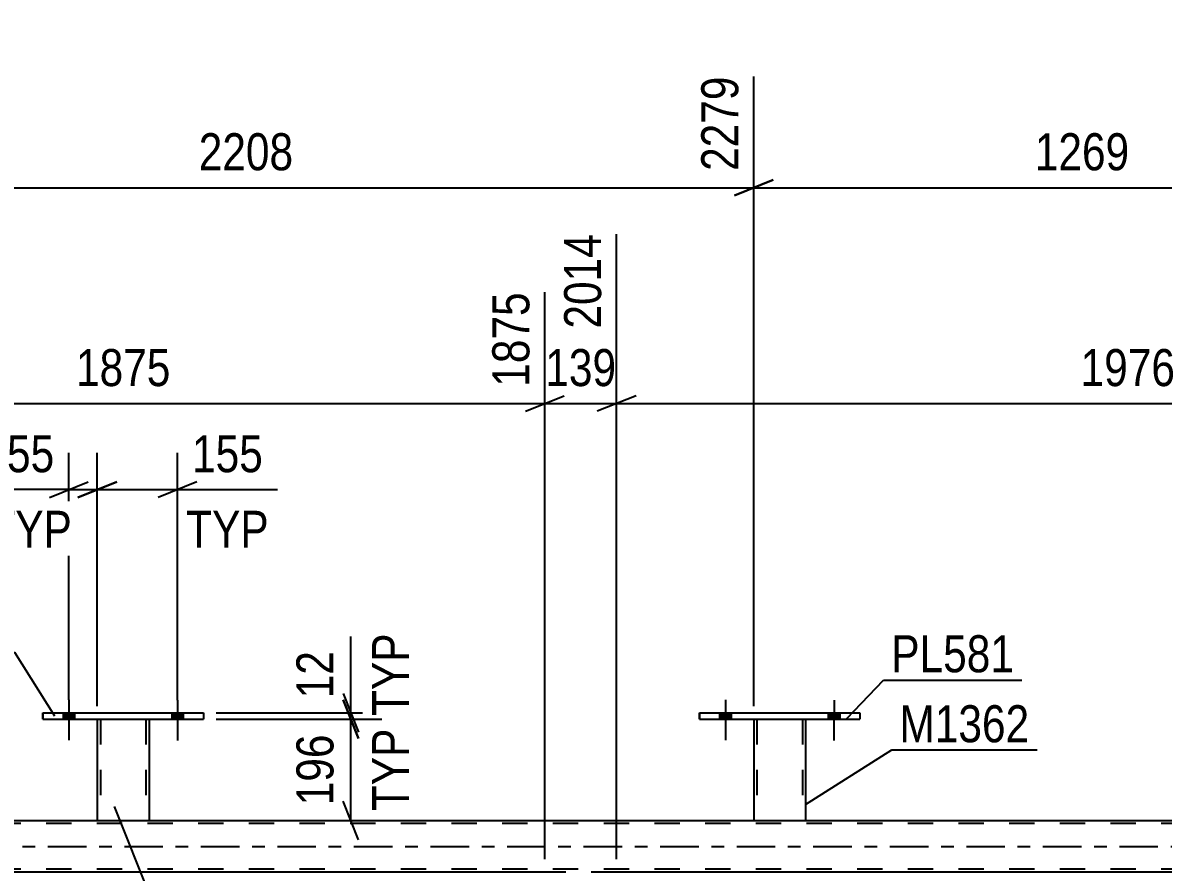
# Model space of a CAD drawing. Header units: millimetres. Extents: x 0 to 841, y 0 to 594.
# Drawn here: x 104 to 192.2, y 441.2 to 506.9 of the extents above; entities that cross this region are included whole.
import ezdxf

# ---------------------------------------------------------------- set-up
doc = ezdxf.new("R2010")
doc.units = ezdxf.units.MM
doc.linetypes.add('DXK_LINE_DOT2', pattern=[3.9198, 1.9599, -1.9599])
doc.linetypes.add('DXK_LINE_DOT3', pattern=[5.9187, 2.979, -0.9799, 0.9799, -0.9799])
doc.styles.add('Arial Narrow', font='ARIALN.TTF', dxfattribs={"height": 0.2})

# ---------------------------------------------------------------- blocks, each defined once
blk = doc.blocks.new('Part-122573297-3767 - 3751')
at = {"color": 2, "linetype": 'Continuous'}
for p, q in [((94.1, 445.2), (785.885, 445.2)), ((144.37, 441.2), (94.1, 441.2)), ((228.978, 441.2), (149.922, 441.2))]:
    blk.add_line(p, q, dxfattribs=at)
at = {"color": 7, "linetype": 'DXK_LINE_DOT2'}
for p, q in [((785.885, 444.96), (94.1, 444.96)), ((785.885, 441.44), (94.1, 441.44)), ((149.922, 441.2), (144.37, 441.2))]:
    blk.add_line(p, q, dxfattribs=at)
at = {"color": 7, "linetype": 'DXK_LINE_DOT3'}
blk.add_line((94.1, 443.2), (785.885, 443.2), dxfattribs=at)
blk = doc.blocks.new('Part-122573297-4107 - 3751')
at = {"color": 2, "linetype": 'Continuous'}
for p, q in [((105.564, 453.043), (105.564, 453.523)), ((105.564, 453.523), (105.564, 453.523)), ((105.564, 453.523), (117.964, 453.52)), ((117.964, 453.52), (117.964, 453.04)), ((105.564, 453.043), (105.564, 453.043)), ((105.564, 453.043), (117.964, 453.04))]:
    blk.add_line(p, q, dxfattribs=at)
at = {"color": 7, "linetype": 'DXK_LINE_DOT2'}
for p, q in [((105.564, 453.523), (105.564, 453.043)), ((105.564, 453.523), (105.564, 453.523)), ((117.964, 453.52), (117.964, 453.04)), ((105.564, 453.043), (105.564, 453.043))]:
    blk.add_line(p, q, dxfattribs=at)
blk = doc.blocks.new('Bolt-122573297-4010 - 3751')
at = {"linetype": 'Continuous'}
for points in [[(107.124, 453.042), (108.004, 453.042), (108.004, 453.522), (107.124, 453.522)], [(115.524, 453.041), (116.404, 453.041), (116.404, 453.521), (115.524, 453.521)]]:
    blk.add_hatch(color=1, dxfattribs=at).paths.add_polyline_path(points)
at = {"color": 1, "linetype": 'Continuous'}
for p, q in [((107.564, 454.522), (107.564, 451.402)), ((115.964, 454.521), (115.964, 451.401)), ((107.124, 453.522), (107.124, 453.042)), ((108.004, 453.522), (108.004, 453.042)), ((115.524, 453.521), (115.524, 453.041)), ((116.404, 453.521), (116.404, 453.041))]:
    blk.add_line(p, q, dxfattribs=at)
blk = doc.blocks.new('Bolt-122573297-4011 - 3751')
at = {"linetype": 'Continuous'}
for points in [[(107.124, 453.042), (108.004, 453.042), (108.004, 453.522), (107.124, 453.522)], [(115.524, 453.041), (116.404, 453.041), (116.404, 453.521), (115.524, 453.521)]]:
    blk.add_hatch(color=1, dxfattribs=at).paths.add_polyline_path(points)
at = {"color": 1, "linetype": 'Continuous'}
for p, q in [((107.564, 454.522), (107.564, 451.402)), ((115.964, 454.521), (115.964, 451.401)), ((107.124, 453.522), (107.124, 453.042)), ((108.004, 453.522), (108.004, 453.042)), ((115.524, 453.521), (115.524, 453.041)), ((116.404, 453.521), (116.404, 453.041))]:
    blk.add_line(p, q, dxfattribs=at)
blk = doc.blocks.new('Bolt-122573297-4012 - 3751')
at = {"linetype": 'Continuous'}
for points in [[(157.886, 453.042), (158.766, 453.042), (158.766, 453.522), (157.886, 453.522)], [(166.286, 453.041), (167.166, 453.041), (167.166, 453.521), (166.286, 453.521)]]:
    blk.add_hatch(color=1, dxfattribs=at).paths.add_polyline_path(points)
at = {"color": 1, "linetype": 'Continuous'}
for p, q in [((158.327, 454.522), (158.326, 451.402)), ((166.727, 454.521), (166.726, 451.401)), ((157.886, 453.522), (157.886, 453.042)), ((158.766, 453.522), (158.766, 453.042)), ((166.286, 453.521), (166.286, 453.041)), ((167.166, 453.521), (167.166, 453.041))]:
    blk.add_line(p, q, dxfattribs=at)
blk = doc.blocks.new('Bolt-122573297-4013 - 3751')
at = {"linetype": 'Continuous'}
for points in [[(157.886, 453.042), (158.766, 453.042), (158.766, 453.522), (157.886, 453.522)], [(166.286, 453.041), (167.166, 453.041), (167.166, 453.521), (166.286, 453.521)]]:
    blk.add_hatch(color=1, dxfattribs=at).paths.add_polyline_path(points)
at = {"color": 1, "linetype": 'Continuous'}
for p, q in [((158.327, 454.522), (158.326, 451.402)), ((166.727, 454.521), (166.726, 451.401)), ((157.886, 453.522), (157.886, 453.042)), ((158.766, 453.522), (158.766, 453.042)), ((166.286, 453.521), (166.286, 453.041)), ((167.166, 453.521), (167.166, 453.041))]:
    blk.add_line(p, q, dxfattribs=at)
blk = doc.blocks.new('Part-122573297-4018 - 3751')
at = {"color": 2, "linetype": 'Continuous'}
for p, q in [((160.526, 453.042), (160.525, 445.203)), ((164.526, 453.041), (164.525, 445.203)), ((160.525, 445.203), (164.488, 445.203)), ((164.525, 445.203), (164.488, 445.203))]:
    blk.add_line(p, q, dxfattribs=at)
at = {"color": 7, "linetype": 'DXK_LINE_DOT2'}
for p, q in [((160.526, 453.043), (164.526, 453.043)), ((160.526, 453.042), (160.526, 453.043)), ((160.526, 453.043), (160.526, 453.042)), ((160.766, 453.043), (160.765, 445.203)), ((164.286, 453.043), (164.285, 445.203)), ((164.526, 453.043), (164.526, 453.041)), ((164.526, 453.041), (164.526, 453.043)), ((164.215, 445.203), (164.228, 445.203)), ((164.228, 445.203), (164.267, 445.203)), ((164.267, 445.203), (164.285, 445.203))]:
    blk.add_line(p, q, dxfattribs=at)
blk = doc.blocks.new('Part-122573297-4065 - 3751')
at = {"color": 2, "linetype": 'Continuous'}
for p, q in [((156.326, 453.043), (156.326, 453.523)), ((156.326, 453.523), (156.326, 453.523)), ((156.326, 453.523), (168.726, 453.52)), ((168.726, 453.52), (168.726, 453.04)), ((156.326, 453.043), (156.326, 453.043)), ((156.326, 453.043), (168.726, 453.04))]:
    blk.add_line(p, q, dxfattribs=at)
at = {"color": 7, "linetype": 'DXK_LINE_DOT2'}
for p, q in [((156.326, 453.523), (156.326, 453.043)), ((156.326, 453.523), (156.326, 453.523)), ((168.726, 453.52), (168.726, 453.04)), ((156.326, 453.043), (156.326, 453.043))]:
    blk.add_line(p, q, dxfattribs=at)
blk = doc.blocks.new('Part-122573297-4176 - 3751')
at = {"color": 2, "linetype": 'Continuous'}
for p, q in [((109.764, 453.042), (109.762, 445.203)), ((113.764, 453.041), (113.762, 445.203)), ((109.762, 445.203), (113.726, 445.203)), ((113.762, 445.203), (113.726, 445.203))]:
    blk.add_line(p, q, dxfattribs=at)
at = {"color": 7, "linetype": 'DXK_LINE_DOT2'}
for p, q in [((109.764, 453.043), (113.764, 453.043)), ((109.764, 453.042), (109.764, 453.043)), ((109.764, 453.043), (109.764, 453.042)), ((110.004, 453.043), (110.002, 445.203)), ((113.524, 453.043), (113.522, 445.203)), ((113.764, 453.043), (113.764, 453.041)), ((113.764, 453.041), (113.764, 453.043)), ((113.504, 445.203), (113.522, 445.203))]:
    blk.add_line(p, q, dxfattribs=at)
blk = doc.blocks.new('StraightDimension-122573297-4934 - 3751')
at = {"color": 7, "linetype": 'Continuous'}
for p, q in [((149.922, 442.2), (149.922, 490.567)), ((144.37, 442.2), (144.37, 486.067)), ((142.87, 476.855), (145.87, 478.055)), ((151.422, 478.055), (148.422, 476.855)), ((144.37, 477.455), (149.922, 477.455))]:
    blk.add_line(p, q, dxfattribs=at)
at = {"color": 0}
blk.add_wipeout([(150.488, 478.205), (150.488, 482.405), (143.804, 482.405), (143.804, 478.205)], dxfattribs=at)
at = {"color": 3, "style": 'Arial Narrow'}
blk.add_text('139', height=2.8633, dxfattribs=at).set_placement((144.404, 478.805))
at = {"color": 0, "linetype": 'Continuous'}
blk.add_wipeout([(149.322, 491.167), (145.122, 491.167), (145.122, 482.655), (149.322, 482.655)], dxfattribs=at)
at = {"color": 3, "linetype": 'Continuous', "style": 'Arial Narrow'}
blk.add_text('2014', height=2.8633, rotation=90.00021, dxfattribs=at).set_placement((148.722, 483.255))
blk = doc.blocks.new('StraightDimension-122573297-4402 - 3751')
at = {"color": 7, "linetype": 'Continuous'}
for p, q in [((82, 450.603), (82, 506.909)), ((160.526, 454.043), (160.526, 502.765)), ((83.5, 494.752), (80.5, 493.552)), ((159.026, 493.552), (162.026, 494.752)), ((82, 494.152), (160.526, 494.152))]:
    blk.add_line(p, q, dxfattribs=at)
at = {"color": 0}
blk.add_wipeout([(125.52, 494.902), (125.52, 499.102), (117.007, 499.102), (117.007, 494.902)], dxfattribs=at)
at = {"color": 3, "style": 'Arial Narrow'}
blk.add_text('2208', height=2.8633, dxfattribs=at).set_placement((117.607, 495.502))
at = {"color": 0, "linetype": 'Continuous'}
blk.add_wipeout([(159.926, 503.365), (155.726, 503.365), (155.726, 494.852), (159.926, 494.852)], dxfattribs=at)
at = {"color": 3, "linetype": 'Continuous', "style": 'Arial Narrow'}
blk.add_text('2279', height=2.8633, rotation=90.00021, dxfattribs=at).set_placement((159.326, 495.452))
blk = doc.blocks.new('StraightDimension-122573297-4412 - 3751')
at = {"color": 7, "linetype": 'Continuous'}
for p, q in [((160.526, 454.043), (160.526, 502.765)), ((211.289, 454.043), (211.289, 502.765)), ((162.026, 494.752), (159.026, 493.552)), ((209.789, 493.552), (212.789, 494.752)), ((160.526, 494.152), (211.289, 494.152))]:
    blk.add_line(p, q, dxfattribs=at)
at = {"color": 0}
blk.add_wipeout([(190.164, 494.902), (190.164, 499.102), (181.652, 499.102), (181.652, 494.902)], dxfattribs=at)
at = {"color": 3, "style": 'Arial Narrow'}
blk.add_text('1269', height=2.8633, dxfattribs=at).set_placement((182.252, 495.502))
at = {"color": 0, "linetype": 'Continuous'}
blk.add_wipeout([(210.689, 503.365), (206.489, 503.365), (206.489, 494.852), (210.689, 494.852)], dxfattribs=at)
at = {"color": 3, "linetype": 'Continuous', "style": 'Arial Narrow'}
blk.add_text('3548', height=2.8633, rotation=90.00021, dxfattribs=at).set_placement((210.089, 495.452))
blk = doc.blocks.new('StraightDimension-122573297-4922 - 3751')
at = {"color": 7, "linetype": 'Continuous'}
for p, q in [((144.37, 442.2), (144.37, 486.067)), ((79.179, 450.7), (79.179, 480.583)), ((80.679, 478.055), (77.679, 476.855)), ((142.87, 476.855), (145.87, 478.055)), ((79.179, 477.455), (144.37, 477.455))]:
    blk.add_line(p, q, dxfattribs=at)
at = {"color": 0}
blk.add_wipeout([(116.031, 478.205), (116.031, 482.405), (107.518, 482.405), (107.518, 478.205)], dxfattribs=at)
at = {"color": 3, "style": 'Arial Narrow'}
blk.add_text('1875', height=2.8633, dxfattribs=at).set_placement((108.118, 478.805))
at = {"color": 0, "linetype": 'Continuous'}
for points in [[(143.77, 486.667), (139.57, 486.667), (139.57, 478.155), (143.77, 478.155)], [(78.579, 481.183), (74.379, 481.183), (74.379, 478.155), (78.579, 478.155)]]:
    blk.add_wipeout(points, dxfattribs=at)
at = {"color": 3, "linetype": 'Continuous', "style": 'Arial Narrow'}
for s, height, p in [('1875', 2.8633, (143.17, 478.755)), ('0', 2.863, (77.979, 478.755))]:
    blk.add_text(s, height=height, rotation=90.00021, dxfattribs=at).set_placement(p)
blk = doc.blocks.new('StraightDimension-122573297-4953 - 3751')
at = {"color": 7, "linetype": 'Continuous'}
for p, q in [((149.922, 442.2), (149.922, 490.567)), ((228.978, 442.2), (228.978, 486.067)), ((151.422, 478.055), (148.422, 476.855)), ((227.478, 476.855), (230.478, 478.055)), ((149.922, 477.455), (228.978, 477.455))]:
    blk.add_line(p, q, dxfattribs=at)
at = {"color": 0}
blk.add_wipeout([(193.706, 478.205), (193.706, 482.405), (185.193, 482.405), (185.193, 478.205)], dxfattribs=at)
at = {"color": 3, "style": 'Arial Narrow'}
blk.add_text('1976', height=2.8633, dxfattribs=at).set_placement((185.793, 478.805))
at = {"color": 0, "linetype": 'Continuous'}
blk.add_wipeout([(228.378, 486.667), (224.178, 486.667), (224.178, 478.155), (228.378, 478.155)], dxfattribs=at)
at = {"color": 3, "linetype": 'Continuous', "style": 'Arial Narrow'}
blk.add_text('3990', height=2.8633, rotation=90.00021, dxfattribs=at).set_placement((227.778, 478.755))
blk = doc.blocks.new('StraightDimension-122573297-10683 - 3751')
at = {"color": 7, "linetype": 'Continuous'}
for p, q in [((129.373, 453.53), (129.373, 459.436)), ((129.373, 453.53), (129.373, 459.436)), ((128.773, 455.03), (129.973, 452.03)), ((129.973, 451.54), (128.773, 454.54)), ((118.964, 453.53), (131.773, 453.53)), ((129.373, 453.04), (129.373, 453.53)), ((118.964, 453.04), (131.773, 453.04))]:
    blk.add_line(p, q, dxfattribs=at)
at = {"color": 0, "linetype": 'Continuous'}
blk.add_wipeout([(134.473, 460.278), (130.273, 460.278), (130.273, 452.688), (134.473, 452.688)], dxfattribs=at)
at = {"color": 0}
blk.add_wipeout([(128.623, 458.911), (124.423, 458.911), (124.423, 454.055), (128.623, 454.055)], dxfattribs=at)
at = {"color": 3, "linetype": 'Continuous', "style": 'Arial Narrow'}
blk.add_text('TYP', height=2.8633, rotation=90.00021, dxfattribs=at).set_placement((133.873, 453.288))
at = {"color": 3, "style": 'Arial Narrow'}
blk.add_text('12', height=2.8633, rotation=90.00021, dxfattribs=at).set_placement((128.023, 454.655))
blk = doc.blocks.new('StraightDimension-122573297-10684 - 3751')
at = {"color": 7, "linetype": 'Continuous'}
for p, q in [((128.773, 454.54), (129.973, 451.54)), ((118.964, 453.04), (131.773, 453.04)), ((129.373, 445.203), (129.373, 453.04)), ((129.973, 443.703), (128.773, 446.703)), ((114.762, 445.203), (131.773, 445.203))]:
    blk.add_line(p, q, dxfattribs=at)
at = {"color": 0}
blk.add_wipeout([(128.623, 452.464), (124.423, 452.464), (124.423, 445.779), (128.623, 445.779)], dxfattribs=at)
at = {"color": 0, "linetype": 'Continuous'}
blk.add_wipeout([(134.473, 452.916), (130.273, 452.916), (130.273, 445.327), (134.473, 445.327)], dxfattribs=at)
at = {"color": 3, "style": 'Arial Narrow'}
blk.add_text('196', height=2.8633, rotation=90.00021, dxfattribs=at).set_placement((128.023, 446.379))
at = {"color": 3, "linetype": 'Continuous', "style": 'Arial Narrow'}
blk.add_text('TYP', height=2.8633, rotation=90.00021, dxfattribs=at).set_placement((133.873, 445.927))
blk = doc.blocks.new('StraightDimension-122573297-10958 - 3751')
at = {"color": 7, "linetype": 'Continuous'}
for p, q in [((109.764, 454.043), (109.764, 473.644)), ((115.964, 454.521), (115.964, 473.644)), ((108.264, 470.194), (111.264, 471.394)), ((117.464, 471.394), (114.464, 470.194)), ((109.764, 470.794), (115.964, 470.794)), ((115.964, 470.794), (123.698, 470.794)), ((115.964, 470.794), (123.698, 470.794))]:
    blk.add_line(p, q, dxfattribs=at)
at = {"color": 0}
blk.add_wipeout([(123.173, 471.544), (123.173, 475.744), (116.489, 475.744), (116.489, 471.544)], dxfattribs=at)
at = {"color": 0, "linetype": 'Continuous'}
blk.add_wipeout([(123.626, 465.694), (123.626, 469.894), (116.036, 469.894), (116.036, 465.694)], dxfattribs=at)
at = {"color": 3, "style": 'Arial Narrow'}
blk.add_text('155', height=2.8633, dxfattribs=at).set_placement((117.089, 472.144))
at = {"color": 3, "linetype": 'Continuous', "style": 'Arial Narrow'}
blk.add_text('TYP', height=2.8633, dxfattribs=at).set_placement((116.636, 466.294))
blk = doc.blocks.new('StraightDimension-122573297-10959 - 3751')
at = {"color": 7, "linetype": 'Continuous'}
for p, q in [((107.564, 454.522), (107.564, 473.644)), ((109.764, 454.043), (109.764, 473.644)), ((106.064, 470.194), (109.064, 471.394)), ((111.264, 471.394), (108.264, 470.194)), ((107.564, 470.794), (101.658, 470.794)), ((107.564, 470.794), (101.658, 470.794)), ((107.564, 470.794), (109.764, 470.794))]:
    blk.add_line(p, q, dxfattribs=at)
at = {"color": 0}
blk.add_wipeout([(107.039, 471.544), (107.039, 475.744), (102.183, 475.744), (102.183, 471.544)], dxfattribs=at)
at = {"color": 0, "linetype": 'Continuous'}
blk.add_wipeout([(108.406, 465.694), (108.406, 469.894), (100.816, 469.894), (100.816, 465.694)], dxfattribs=at)
at = {"color": 3, "style": 'Arial Narrow'}
blk.add_text('55', height=2.8633, dxfattribs=at).set_placement((102.783, 472.144))
at = {"color": 3, "linetype": 'Continuous', "style": 'Arial Narrow'}
blk.add_text('TYP', height=2.8633, dxfattribs=at).set_placement((101.416, 466.294))
blk = doc.blocks.new('Mark-122573297-4103 - 3751')
at = {"color": 30, "linetype": 'Continuous'}
for p in [(92.676, 458.194), (106.49, 453.275)]:
    blk.add_line(p, (103.38, 458.194), dxfattribs=at)
at = {"color": 0}
blk.add_wipeout([(102.78, 458.794), (102.78, 461.794), (93.276, 461.794), (93.276, 458.794)], dxfattribs=at)
blk.add_wipeout([(102.78, 458.794), (102.78, 461.794), (93.276, 461.794), (93.276, 458.794)], dxfattribs=at)
at = {"color": 3, "style": 'Arial Narrow'}
blk.add_text('PL581', height=2.8633, dxfattribs=at).set_placement((93.276, 458.794))
blk = doc.blocks.new('Mark-122573297-4014 - 3751')
at = {"color": 30, "linetype": 'Continuous'}
for p, q in [((164.525, 446.449), (171.186, 450.654)), ((171.186, 450.654), (182.438, 450.654))]:
    blk.add_line(p, q, dxfattribs=at)
at = {"color": 0}
blk.add_wipeout([(181.838, 451.254), (181.838, 454.254), (171.786, 454.254), (171.786, 451.254)], dxfattribs=at)
blk.add_wipeout([(181.838, 451.254), (181.838, 454.254), (171.786, 454.254), (171.786, 451.254)], dxfattribs=at)
at = {"color": 3, "style": 'Arial Narrow'}
blk.add_text('M1362', height=2.8633, dxfattribs=at).set_placement((171.786, 451.254))
blk = doc.blocks.new('Mark-122573297-4061 - 3751')
at = {"color": 30, "linetype": 'Continuous'}
for p, q in [((167.717, 453.1), (170.555, 456.068)), ((170.555, 456.068), (181.258, 456.068))]:
    blk.add_line(p, q, dxfattribs=at)
at = {"color": 0}
blk.add_wipeout([(180.658, 456.668), (180.658, 459.668), (171.155, 459.668), (171.155, 456.668)], dxfattribs=at)
blk.add_wipeout([(180.658, 456.668), (180.658, 459.668), (171.155, 459.668), (171.155, 456.668)], dxfattribs=at)
at = {"color": 3, "style": 'Arial Narrow'}
blk.add_text('PL581', height=2.8633, dxfattribs=at).set_placement((171.155, 456.668))
blk = doc.blocks.new('Mark-122573297-4172 - 3751')
at = {"color": 30, "linetype": 'Continuous'}
for p, q in [((111.067, 446.294), (115.144, 436.11)), ((115.144, 436.11), (126.395, 436.11))]:
    blk.add_line(p, q, dxfattribs=at)
at = {"color": 0}
blk.add_wipeout([(125.795, 436.71), (125.795, 439.71), (115.744, 439.71), (115.744, 436.71)], dxfattribs=at)
blk.add_wipeout([(125.795, 436.71), (125.795, 439.71), (115.744, 439.71), (115.744, 436.71)], dxfattribs=at)
at = {"color": 3, "style": 'Arial Narrow'}
blk.add_text('M1362', height=2.8633, dxfattribs=at).set_placement((115.744, 436.71))

msp = doc.modelspace()

# ---------------------------------------------------------------- block references
for name in ['Bolt-122573297-4010 - 3751', 'Bolt-122573297-4011 - 3751', 'Bolt-122573297-4012 - 3751', 'Bolt-122573297-4013 - 3751', 'Part-122573297-4107 - 3751', 'Part-122573297-4065 - 3751', 'Part-122573297-4176 - 3751', 'Part-122573297-4018 - 3751', 'Part-122573297-3767 - 3751']:
    msp.add_blockref(name, (0, 0))

# ---------------------------------------------------------------- next in the draw order: block references
msp.add_blockref('StraightDimension-122573297-4934 - 3751', (0, 0))

# ---------------------------------------------------------------- next in the draw order: block references
msp.add_blockref('StraightDimension-122573297-4402 - 3751', (0, 0))

# ---------------------------------------------------------------- next in the draw order: block references
for name in ['StraightDimension-122573297-4412 - 3751', 'StraightDimension-122573297-4922 - 3751']:
    msp.add_blockref(name, (0, 0))

# ---------------------------------------------------------------- next in the draw order: block references
for name in ['StraightDimension-122573297-4953 - 3751', 'StraightDimension-122573297-10683 - 3751']:
    msp.add_blockref(name, (0, 0))

# ---------------------------------------------------------------- next in the draw order: block references
for name in ['StraightDimension-122573297-10684 - 3751', 'Mark-122573297-4014 - 3751']:
    msp.add_blockref(name, (0, 0))

# ---------------------------------------------------------------- next in the draw order: block references
for name in ['StraightDimension-122573297-10958 - 3751', 'Mark-122573297-4061 - 3751', 'Mark-122573297-4172 - 3751']:
    msp.add_blockref(name, (0, 0))

# ---------------------------------------------------------------- next in the draw order: block references
msp.add_blockref('StraightDimension-122573297-10959 - 3751', (0, 0))

# ---------------------------------------------------------------- next in the draw order: block references
msp.add_blockref('Mark-122573297-4103 - 3751', (0, 0))

doc.saveas('drawing.dxf')
